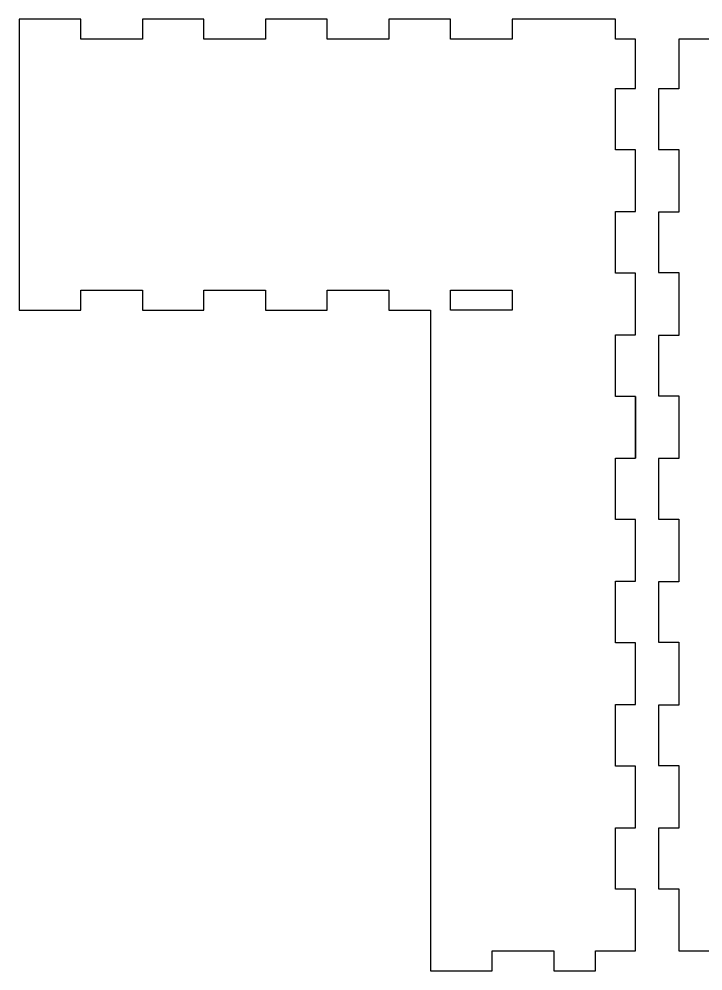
# Model space of a CAD drawing. Extents: x 3 to 321, y 332 to 598.
# Drawn here: x 4.6 to 115.5, y 335 to 489.5 of the extents above; entities that cross this region are included whole.
import ezdxf

# ---------------------------------------------------------------- set-up
doc = ezdxf.new("R2010")
doc.units = 0
doc.layers.get('0').update_dxf_attribs({"linetype": 'CONTINUOUS'})

msp = doc.modelspace()

# ---------------------------------------------------------------- linework, layer by layer
at = {"color": 7}
for p, q in [((14.593464, 489.542422), (4.593464, 489.542422)), ((4.593464, 489.542422), (4.593464, 442.292422)), ((14.593464, 486.292422), (14.593464, 489.542422)), ((34.593464, 489.542422), (24.593464, 489.542422)), ((24.593464, 489.542422), (24.593464, 486.292422)), ((34.593464, 486.292422), (34.593464, 489.542422)), ((54.593464, 489.542422), (44.593464, 489.542422)), ((44.593464, 489.542422), (44.593464, 486.292422)), ((54.593464, 486.292422), (54.593464, 489.542422)), ((74.593464, 489.542422), (64.593464, 489.542422)), ((64.593464, 489.542422), (64.593464, 486.292422)), ((74.593464, 486.292422), (74.593464, 489.542422)), ((101.343464, 489.542422), (84.593464, 489.542422)), ((84.593464, 489.542422), (84.593464, 486.292422)), ((101.343464, 486.292422), (101.343464, 489.542422)), ((24.593464, 486.292422), (14.593464, 486.292422)), ((44.593464, 486.292422), (34.593464, 486.292422)), ((64.593464, 486.292422), (54.593464, 486.292422)), ((84.593464, 486.292422), (74.593464, 486.292422)), ((104.593464, 486.292422), (101.343464, 486.292422)), ((104.593464, 478.292422), (104.593464, 486.292422)), ((118.443464, 486.292422), (111.593464, 486.292422)), ((111.593464, 486.292422), (111.593464, 478.192422)), ((101.343464, 468.292422), (101.343464, 478.292422)), ((101.343464, 478.292422), (104.593464, 478.292422)), ((111.593464, 478.192422), (108.343464, 478.192422)), ((108.343464, 478.192422), (108.343464, 468.392422)), ((104.593464, 468.292422), (101.343464, 468.292422)), ((104.593464, 458.292422), (104.593464, 468.292422)), ((108.343464, 468.392422), (111.593464, 468.392422)), ((111.593464, 468.392422), (111.593464, 458.192422)), ((101.343464, 448.292422), (101.343464, 458.292422)), ((101.343464, 458.292422), (104.593464, 458.292422)), ((111.593464, 458.192422), (108.343464, 458.192422)), ((108.343464, 458.192422), (108.343464, 448.392422)), ((104.593464, 448.292422), (101.343464, 448.292422)), ((104.593464, 438.292422), (104.593464, 448.292422)), ((108.343464, 448.392422), (111.593464, 448.392422)), ((111.593464, 448.392422), (111.593464, 438.192422)), ((14.593464, 442.292422), (14.593464, 445.542422)), ((14.593464, 445.542422), (24.593464, 445.542422)), ((24.593464, 445.542422), (24.593464, 442.292422)), ((34.593464, 442.292422), (34.593464, 445.542422)), ((34.593464, 445.542422), (44.593464, 445.542422)), ((44.593464, 445.542422), (44.593464, 442.292422)), ((54.593464, 442.292422), (54.593464, 445.542422)), ((54.593464, 445.542422), (64.593464, 445.542422)), ((64.593464, 445.542422), (64.593464, 442.292422)), ((74.593464, 442.292422), (74.593464, 445.542422)), ((74.593464, 445.542422), (84.593464, 445.542422)), ((84.593464, 445.542422), (84.593464, 442.292422)), ((4.593464, 442.292422), (14.593464, 442.292422)), ((24.593464, 442.292422), (34.593464, 442.292422)), ((44.593464, 442.292422), (54.593464, 442.292422)), ((64.593464, 442.292422), (71.343464, 442.292422)), ((71.343464, 442.292422), (71.343464, 335.042422)), ((84.593464, 442.292422), (74.593464, 442.292422)), ((101.343464, 428.292422), (101.343464, 438.292422)), ((101.343464, 438.292422), (104.593464, 438.292422)), ((111.593464, 438.192422), (108.343464, 438.192422)), ((108.343464, 438.192422), (108.343464, 428.392422)), ((104.593464, 428.292422), (101.343464, 428.292422)), ((104.593464, 418.292422), (104.593464, 428.292422)), ((104.593464, 428.292422), (104.593464, 418.292422)), ((108.343464, 428.392422), (111.593464, 428.392422)), ((111.593464, 428.392422), (111.593464, 418.192422)), ((101.343464, 408.292422), (101.343464, 418.292422)), ((101.343464, 418.292422), (104.593464, 418.292422)), ((111.593464, 418.192422), (108.343464, 418.192422)), ((108.343464, 418.192422), (108.343464, 408.392422)), ((104.593464, 408.292422), (101.343464, 408.292422)), ((104.593464, 398.292422), (104.593464, 408.292422)), ((108.343464, 408.392422), (111.593464, 408.392422)), ((111.593464, 408.392422), (111.593464, 398.192422)), ((101.343464, 388.292422), (101.343464, 398.292422)), ((101.343464, 398.292422), (104.593464, 398.292422)), ((111.593464, 398.192422), (108.343464, 398.192422)), ((108.343464, 398.192422), (108.343464, 388.392422)), ((104.593464, 388.292422), (101.343464, 388.292422)), ((104.593464, 378.292422), (104.593464, 388.292422)), ((108.343464, 388.392422), (111.593464, 388.392422)), ((111.593464, 388.392422), (111.593464, 378.192422)), ((101.343464, 368.292422), (101.343464, 378.292422)), ((101.343464, 378.292422), (104.593464, 378.292422)), ((111.593464, 378.192422), (108.343464, 378.192422)), ((108.343464, 378.192422), (108.343464, 368.392422)), ((104.593464, 368.292422), (101.343464, 368.292422)), ((104.593464, 358.292422), (104.593464, 368.292422)), ((108.343464, 368.392422), (111.593464, 368.392422)), ((111.593464, 368.392422), (111.593464, 358.192422)), ((101.343464, 348.292422), (101.343464, 358.292422)), ((101.343464, 358.292422), (104.593464, 358.292422)), ((111.593464, 358.192422), (108.343464, 358.192422)), ((108.343464, 358.192422), (108.343464, 348.392422)), ((104.593464, 348.292422), (101.343464, 348.292422)), ((104.593464, 338.292422), (104.593464, 348.292422)), ((108.343464, 348.392422), (111.593464, 348.392422)), ((111.593464, 348.392422), (111.593464, 338.292422)), ((81.343464, 335.042422), (81.343464, 338.292422)), ((81.343464, 338.292422), (91.343464, 338.292422)), ((91.343464, 338.292422), (91.343464, 335.042422)), ((98.093464, 335.042422), (98.093464, 338.292422)), ((98.093464, 338.292422), (104.593464, 338.292422)), ((111.593464, 338.292422), (118.443464, 338.292422)), ((71.343464, 335.042422), (81.343464, 335.042422)), ((91.343464, 335.042422), (98.093464, 335.042422))]:
    msp.add_line(p, q, dxfattribs=at)

doc.saveas('drawing.dxf')
